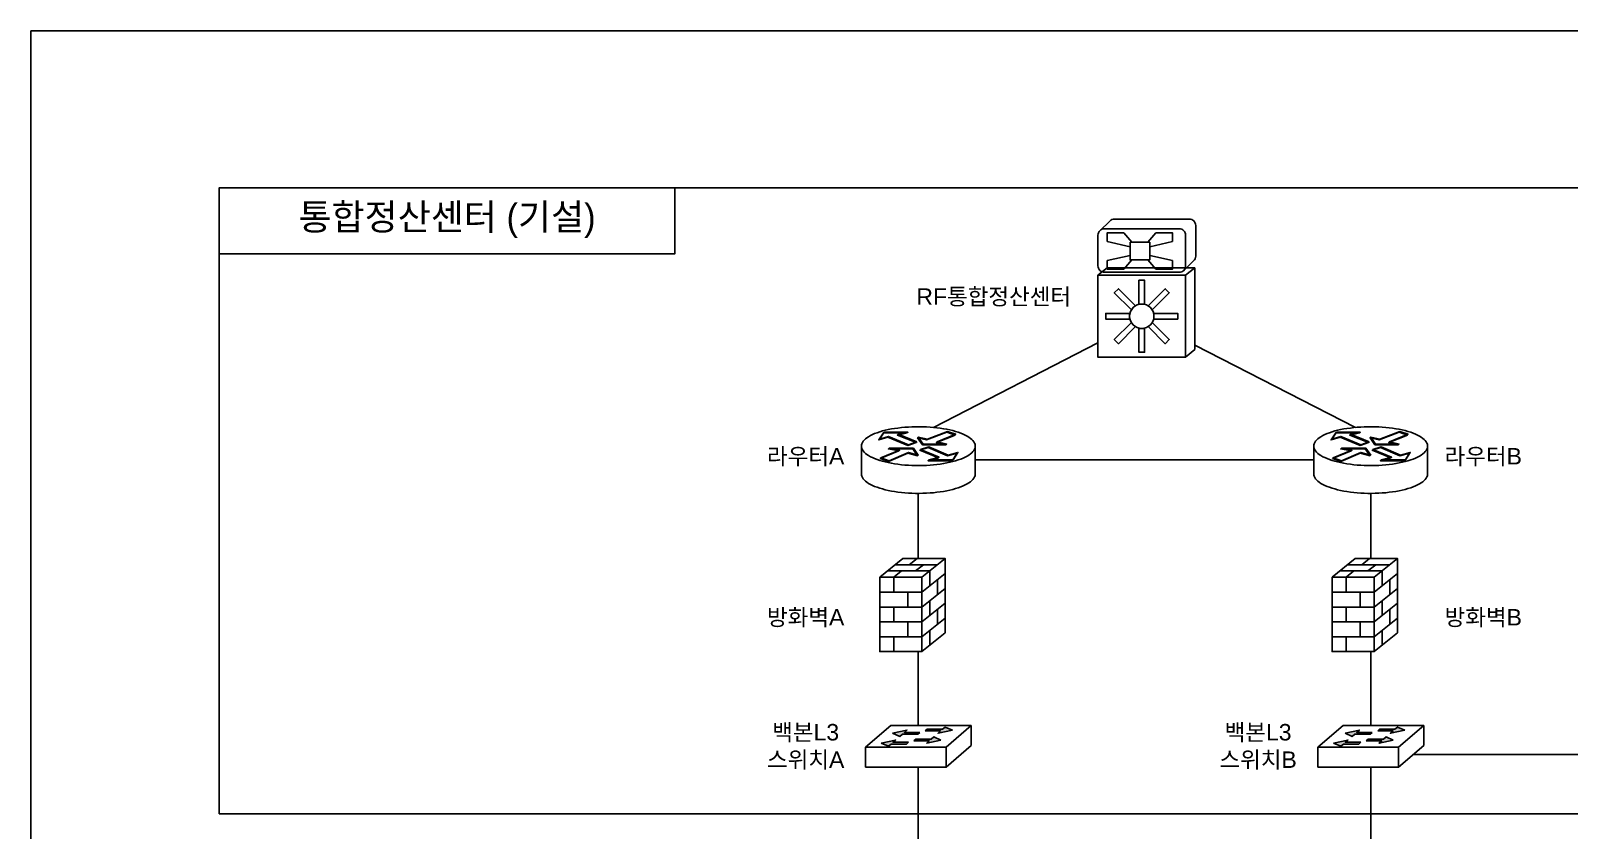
# Model space of a CAD drawing. Header units: millimetres. Extents: x 31 to 2374, y 557 to 2119.
# Drawn here: x 31 to 1431, y 1391 to 2119 of the extents above; entities that cross this region are included whole.
import ezdxf

# ---------------------------------------------------------------- set-up
doc = ezdxf.new("R2010")
doc.units = ezdxf.units.MM
doc.header["$LTSCALE"] = 10
for name, color, linetype in [('TI-RAIL-GUID', 3, 'Continuous'), ('TT-SYMB', 4, 'Continuous'), ('TT-TEXT', 3, 'Continuous'), ('TX-PAPR', 2, 'Continuous')]:
    doc.layers.add(name, color=color, linetype=linetype)
doc.styles.get("Standard").update_dxf_attribs({"font": 'arial.ttf'})

msp = doc.modelspace()

# ---------------------------------------------------------------- hatches: boundary and pattern name
at = {"layer": 'TT-SYMB'}
for points in [[(860.8, 1483.3), (846.8, 1483.3), (845, 1481.7), (859, 1481.7), (856.7, 1479.7), (869.7, 1482.5), (863.1, 1485.3)], [(1272.6, 1483.3), (1258.6, 1483.3), (1256.9, 1481.7), (1270.9, 1481.7), (1268.5, 1479.7), (1281.5, 1482.5), (1275, 1485.3)], [(813.8, 1469.8), (827.8, 1469.8), (829.6, 1471.4), (815.6, 1471.4), (817.9, 1473.4), (804.9, 1470.6), (811.4, 1467.8)], [(824.2, 1478.9), (838.2, 1478.9), (840, 1480.4), (826, 1480.4), (828.3, 1482.5), (815.3, 1479.6), (821.9, 1476.8)], [(850.4, 1474.2), (836.4, 1474.2), (834.6, 1472.7), (848.6, 1472.7), (846.3, 1470.7), (859.3, 1473.5), (852.7, 1476.3)], [(1225.6, 1469.8), (1239.6, 1469.8), (1241.4, 1471.4), (1227.4, 1471.4), (1229.8, 1473.4), (1216.7, 1470.6), (1223.3, 1467.8)], [(1236, 1478.9), (1250, 1478.9), (1251.8, 1480.4), (1237.8, 1480.4), (1240.2, 1482.5), (1227.2, 1479.6), (1233.7, 1476.8)], [(1262.2, 1474.2), (1248.2, 1474.2), (1246.5, 1472.7), (1260.5, 1472.7), (1258.1, 1470.7), (1271.1, 1473.5), (1264.6, 1476.3)]]:
    msp.add_hatch(color=256, dxfattribs=at).paths.add_polyline_path(points)

# ---------------------------------------------------------------- linework, layer by layer
at = {"layer": 'TI-RAIL-GUID'}
for points in [[(202.1, 1406.3), (2202.1, 1406.3), (2202.1, 1976.3), (202.1, 1976.3)], [(202.1, 1916.3), (617.1, 1916.3), (617.1, 1976.3), (202.1, 1976.3)]]:
    msp.add_lwpolyline(points, close=True, dxfattribs=at)
at = {"layer": 'TI-RAIL-GUID', "flags": 128}
for points in [[(852.5, 1758.2), (1002.2, 1835.3)], [(1236.7, 1758.2), (1090.4, 1832.9)], [(890.5, 1728.5), (1198.6, 1728.5)], [(838.6, 1698.1), (838.6, 1638.7)], [(1250.5, 1698.1), (1250.5, 1638.7)], [(838.6, 1554), (838.6, 1486.7)], [(1250.5, 1554), (1250.5, 1486.7)], [(1533.4, 1513.7), (1533.4, 1460.3), (1289.2, 1460.3)], [(838.6, 1448.8), (838.6, 1345.4)], [(1250.5, 1448.8), (1250.5, 1345.4)]]:
    msp.add_lwpolyline(points, dxfattribs=at)
at = {"layer": 'TT-SYMB'}
for p, q in [((1003.9, 1937.3), (1013, 1946.1)), ((1033, 1926.8), (1025.7, 1935.4)), ((1047.6, 1926.8), (1054.9, 1935.4)), ((1031.4, 1922.7), (1010.7, 1927.4)), ((1049.3, 1922.7), (1070, 1927.4)), ((1031.4, 1914.7), (1010.7, 1910.1)), ((1033, 1910.7), (1025.7, 1902.1)), ((1047.6, 1910.7), (1054.9, 1902.1)), ((1049.3, 1914.7), (1070, 1910.1)), ((1089.5, 1910), (1080.3, 1901.1)), ((1002.2, 1896.7), (1010.6, 1903.6)), ((1010.6, 1903.6), (1090.4, 1903.6)), ((1082, 1896.7), (1090.4, 1903.6)), ((1090.4, 1903.6), (1090.4, 1829)), ((1082, 1822.1), (1090.4, 1829)), ((786.9, 1714.7), (786.8, 1715.8)), ((787.2, 1713.6), (786.9, 1714.7)), ((787.7, 1712.5), (787.2, 1713.6)), ((788.4, 1711.4), (787.7, 1712.5)), ((789.4, 1710.3), (788.4, 1711.4)), ((790.5, 1709.2), (789.4, 1710.3)), ((791.8, 1708.2), (790.5, 1709.2)), ((887.4, 1709.8), (886.1, 1708.7)), ((888.4, 1710.8), (887.4, 1709.8)), ((889.2, 1711.9), (888.4, 1710.8)), ((889.8, 1713), (889.2, 1711.9)), ((890.3, 1714.1), (889.8, 1713)), ((890.5, 1715.2), (890.3, 1714.1)), ((890.5, 1716.4), (890.5, 1715.2)), ((1198.7, 1714.7), (1198.6, 1715.8)), ((1199, 1713.6), (1198.7, 1714.7)), ((1199.6, 1712.5), (1199, 1713.6)), ((1200.3, 1711.4), (1199.6, 1712.5)), ((1201.2, 1710.3), (1200.3, 1711.4)), ((1202.3, 1709.2), (1201.2, 1710.3)), ((1203.7, 1708.2), (1202.3, 1709.2)), ((1299.2, 1709.8), (1298, 1708.7)), ((1300.2, 1710.8), (1299.2, 1709.8)), ((1301.1, 1711.9), (1300.2, 1710.8)), ((1301.7, 1713), (1301.1, 1711.9)), ((1302.1, 1714.1), (1301.7, 1713)), ((1302.3, 1715.2), (1302.1, 1714.1)), ((1302.3, 1716.4), (1302.3, 1715.2)), ((793.3, 1707.2), (791.8, 1708.2)), ((795, 1706.2), (793.3, 1707.2)), ((796.9, 1705.3), (795, 1706.2)), ((798.9, 1704.4), (796.9, 1705.3)), ((801.1, 1703.6), (798.9, 1704.4)), ((803.5, 1702.8), (801.1, 1703.6)), ((805.9, 1702.1), (803.5, 1702.8)), ((808.6, 1701.4), (805.9, 1702.1)), ((811.3, 1700.8), (808.6, 1701.4)), ((814.1, 1700.2), (811.3, 1700.8)), ((817.1, 1699.7), (814.1, 1700.2)), ((820.1, 1699.3), (817.1, 1699.7)), ((823.2, 1698.9), (820.1, 1699.3)), ((826.4, 1698.6), (823.2, 1698.9)), ((829.6, 1698.4), (826.4, 1698.6)), ((832.9, 1698.2), (829.6, 1698.4)), ((836.2, 1698.1), (832.9, 1698.2)), ((839.5, 1698.1), (836.2, 1698.1)), ((842.7, 1698.2), (839.5, 1698.1)), ((846, 1698.3), (842.7, 1698.2)), ((849.3, 1698.5), (846, 1698.3)), ((852.5, 1698.7), (849.3, 1698.5)), ((855.6, 1699.1), (852.5, 1698.7)), ((858.7, 1699.5), (855.6, 1699.1)), ((861.7, 1699.9), (858.7, 1699.5)), ((864.6, 1700.5), (861.7, 1699.9)), ((867.4, 1701.1), (864.6, 1700.5)), ((870, 1701.7), (867.4, 1701.1)), ((872.6, 1702.4), (870, 1701.7)), ((875, 1703.2), (872.6, 1702.4)), ((877.3, 1704), (875, 1703.2)), ((879.4, 1704.9), (877.3, 1704)), ((881.4, 1705.8), (879.4, 1704.9)), ((883.1, 1706.7), (881.4, 1705.8)), ((884.7, 1707.7), (883.1, 1706.7)), ((886.1, 1708.7), (884.7, 1707.7)), ((1205.2, 1707.2), (1203.7, 1708.2)), ((1206.9, 1706.2), (1205.2, 1707.2)), ((1208.7, 1705.3), (1206.9, 1706.2)), ((1210.8, 1704.4), (1208.7, 1705.3)), ((1213, 1703.6), (1210.8, 1704.4)), ((1215.3, 1702.8), (1213, 1703.6)), ((1217.8, 1702.1), (1215.3, 1702.8)), ((1220.4, 1701.4), (1217.8, 1702.1)), ((1223.1, 1700.8), (1220.4, 1701.4)), ((1226, 1700.2), (1223.1, 1700.8)), ((1228.9, 1699.7), (1226, 1700.2)), ((1232, 1699.3), (1228.9, 1699.7)), ((1235.1, 1698.9), (1232, 1699.3)), ((1238.3, 1698.6), (1235.1, 1698.9)), ((1241.5, 1698.4), (1238.3, 1698.6)), ((1244.7, 1698.2), (1241.5, 1698.4)), ((1248, 1698.1), (1244.7, 1698.2)), ((1251.3, 1698.1), (1248, 1698.1)), ((1254.6, 1698.2), (1251.3, 1698.1)), ((1257.9, 1698.3), (1254.6, 1698.2)), ((1261.1, 1698.5), (1257.9, 1698.3)), ((1264.3, 1698.7), (1261.1, 1698.5)), ((1267.4, 1699.1), (1264.3, 1698.7)), ((1270.5, 1699.5), (1267.4, 1699.1)), ((1273.5, 1699.9), (1270.5, 1699.5)), ((1276.4, 1700.5), (1273.5, 1699.9)), ((1279.2, 1701.1), (1276.4, 1700.5)), ((1281.9, 1701.7), (1279.2, 1701.1)), ((1284.4, 1702.4), (1281.9, 1701.7)), ((1286.9, 1703.2), (1284.4, 1702.4)), ((1289.1, 1704), (1286.9, 1703.2)), ((1291.3, 1704.9), (1289.1, 1704)), ((1293.2, 1705.8), (1291.3, 1704.9)), ((1295, 1706.7), (1293.2, 1705.8)), ((1296.6, 1707.7), (1295, 1706.7)), ((1298, 1708.7), (1296.6, 1707.7)), ((829.6, 1471.4), (827.8, 1469.8)), ((834.6, 1472.7), (836.4, 1474.2)), ((840, 1480.4), (838.2, 1478.9)), ((845, 1481.7), (846.8, 1483.3)), ((1241.4, 1471.4), (1239.6, 1469.8)), ((1246.5, 1472.7), (1248.2, 1474.2)), ((1251.8, 1480.4), (1250, 1478.9)), ((1256.9, 1481.7), (1258.6, 1483.3))]:
    msp.add_line(p, q, dxfattribs=at)
msp.add_lwpolyline([(1013, 1946.1, -0.198912), (1017.2, 1947.8), (1085.3, 1947.8, -0.414214), (1091.2, 1942), (1091.2, 1914.1, -0.208668), (1089.3, 1909.8)], format="xyb", dxfattribs=at)
msp.add_lwpolyline([(1008, 1939), (1076.2, 1939, -0.414214), (1082, 1933.2), (1082, 1905.3, -0.414214), (1076.2, 1899.4), (1008, 1899.4, -0.414214), (1002.2, 1905.3), (1002.2, 1933.2, -0.414214)], format="xyb", close=True, dxfattribs=at)
for points in [[(1010.7, 1927.4), (1010.7, 1935.4), (1025.7, 1935.4)], [(1070, 1927.4), (1070, 1935.4), (1054.9, 1935.4)], [(1010.7, 1910.1), (1010.7, 1902.1), (1025.7, 1902.1)], [(1070, 1910.1), (1070, 1902.1), (1054.9, 1902.1)], [(786.8, 1741.1), (786.9, 1742.2), (787.2, 1743.3), (787.7, 1744.5), (788.4, 1745.6), (789.4, 1746.6), (790.5, 1747.7), (791.8, 1748.7), (793.3, 1749.7), (795, 1750.7), (796.9, 1751.6), (798.9, 1752.5), (801.1, 1753.3), (803.5, 1754.1), (805.9, 1754.9), (808.6, 1755.5), (811.3, 1756.2), (814.1, 1756.7), (817.1, 1757.2), (820.1, 1757.6), (823.2, 1758), (826.4, 1758.3), (829.6, 1758.5), (832.9, 1758.7), (836.2, 1758.8), (839.5, 1758.8), (842.7, 1758.8), (846, 1758.6), (849.3, 1758.4), (852.5, 1758.2), (855.6, 1757.8), (858.7, 1757.4), (861.7, 1757), (864.6, 1756.4), (867.4, 1755.9), (870, 1755.2), (872.6, 1754.5), (875, 1753.7), (877.3, 1752.9), (879.4, 1752.1), (881.4, 1751.1), (883.1, 1750.2), (884.7, 1749.2), (886.1, 1748.2), (887.4, 1747.2), (888.4, 1746.1), (889.2, 1745), (889.8, 1743.9), (890.3, 1742.8), (890.5, 1741.7), (890.5, 1740.5), (890.3, 1739.4), (889.8, 1738.3), (889.2, 1737.2), (888.4, 1736.1), (887.4, 1735.1), (886.1, 1734), (884.7, 1733), (883.1, 1732), (881.4, 1731.1), (879.4, 1730.2), (877.3, 1729.3), (875, 1728.5), (872.6, 1727.7), (870, 1727), (867.4, 1726.4), (864.6, 1725.8), (861.7, 1725.2), (858.7, 1724.8), (855.6, 1724.4), (852.5, 1724), (849.3, 1723.8), (846, 1723.6), (842.7, 1723.5), (839.5, 1723.4), (836.2, 1723.4), (832.9, 1723.5), (829.6, 1723.7), (826.4, 1723.9), (823.2, 1724.2), (820.1, 1724.6), (817.1, 1725), (814.1, 1725.5), (811.3, 1726.1), (808.6, 1726.7), (805.9, 1727.4), (803.5, 1728.1), (801.1, 1728.9), (798.9, 1729.7), (796.9, 1730.6), (795, 1731.5), (793.3, 1732.5), (791.8, 1733.5), (790.5, 1734.5), (789.4, 1735.6), (788.4, 1736.7), (787.7, 1737.8), (787.2, 1738.9), (786.9, 1740), (786.8, 1741.1)], [(836.7, 1744.3), (829.2, 1741.7), (810.8, 1749.3), (802.6, 1746.8), (807, 1753.1), (828.5, 1753.1), (819.7, 1751.2), (836.7, 1744.3), (836.7, 1744.3)], [(836.7, 1744.3), (829.2, 1741.7), (810.8, 1749.3), (802.6, 1746.8), (807, 1753.1), (828.5, 1753.1), (819.7, 1751.2), (836.7, 1744.3), (836.7, 1744.3)], [(837.4, 1744.9), (829.8, 1742.4), (811.4, 1750), (803.2, 1747.4), (807.6, 1753.8), (829.2, 1753.8), (820.3, 1751.9), (837.4, 1744.9), (837.4, 1744.9)], [(837.4, 1744.9), (829.8, 1742.4), (811.4, 1750), (803.2, 1747.4), (807.6, 1753.8), (829.2, 1753.8), (820.3, 1751.9), (837.4, 1744.9), (837.4, 1744.9)], [(872.2, 1751.2), (864.6, 1753.8), (846.2, 1746.8), (838, 1748.7), (842.4, 1742.4), (863.9, 1742.4), (855.1, 1744.3), (872.2, 1751.2), (872.2, 1751.2)], [(872.2, 1751.2), (864.6, 1753.8), (846.2, 1746.8), (838, 1748.7), (842.4, 1742.4), (863.9, 1742.4), (855.1, 1744.3), (872.2, 1751.2), (872.2, 1751.2)], [(872.8, 1751.9), (865.2, 1754.4), (846.9, 1747.4), (838.6, 1749.3), (843.1, 1743), (864.6, 1743), (855.7, 1744.9), (872.8, 1751.9), (872.8, 1751.9)], [(872.8, 1751.9), (865.2, 1754.4), (846.9, 1747.4), (838.6, 1749.3), (843.1, 1743), (864.6, 1743), (855.7, 1744.9), (872.8, 1751.9), (872.8, 1751.9)], [(1198.6, 1741.1), (1198.7, 1742.2), (1199, 1743.3), (1199.6, 1744.5), (1200.3, 1745.6), (1201.2, 1746.6), (1202.3, 1747.7), (1203.7, 1748.7), (1205.2, 1749.7), (1206.9, 1750.7), (1208.7, 1751.6), (1210.8, 1752.5), (1213, 1753.3), (1215.3, 1754.1), (1217.8, 1754.9), (1220.4, 1755.5), (1223.1, 1756.2), (1226, 1756.7), (1228.9, 1757.2), (1232, 1757.6), (1235.1, 1758), (1238.3, 1758.3), (1241.5, 1758.5), (1244.7, 1758.7), (1248, 1758.8), (1251.3, 1758.8), (1254.6, 1758.8), (1257.9, 1758.6), (1261.1, 1758.4), (1264.3, 1758.2), (1267.4, 1757.8), (1270.5, 1757.4), (1273.5, 1757), (1276.4, 1756.4), (1279.2, 1755.9), (1281.9, 1755.2), (1284.4, 1754.5), (1286.9, 1753.7), (1289.1, 1752.9), (1291.3, 1752.1), (1293.2, 1751.1), (1295, 1750.2), (1296.6, 1749.2), (1298, 1748.2), (1299.2, 1747.2), (1300.2, 1746.1), (1301.1, 1745), (1301.7, 1743.9), (1302.1, 1742.8), (1302.3, 1741.7), (1302.3, 1740.5), (1302.1, 1739.4), (1301.7, 1738.3), (1301.1, 1737.2), (1300.2, 1736.1), (1299.2, 1735.1), (1298, 1734), (1296.6, 1733), (1295, 1732), (1293.2, 1731.1), (1291.3, 1730.2), (1289.1, 1729.3), (1286.9, 1728.5), (1284.4, 1727.7), (1281.9, 1727), (1279.2, 1726.4), (1276.4, 1725.8), (1273.5, 1725.2), (1270.5, 1724.8), (1267.4, 1724.4), (1264.3, 1724), (1261.1, 1723.8), (1257.9, 1723.6), (1254.6, 1723.5), (1251.3, 1723.4), (1248, 1723.4), (1244.7, 1723.5), (1241.5, 1723.7), (1238.3, 1723.9), (1235.1, 1724.2), (1232, 1724.6), (1228.9, 1725), (1226, 1725.5), (1223.1, 1726.1), (1220.4, 1726.7), (1217.8, 1727.4), (1215.3, 1728.1), (1213, 1728.9), (1210.8, 1729.7), (1208.7, 1730.6), (1206.9, 1731.5), (1205.2, 1732.5), (1203.7, 1733.5), (1202.3, 1734.5), (1201.2, 1735.6), (1200.3, 1736.7), (1199.6, 1737.8), (1199, 1738.9), (1198.7, 1740), (1198.6, 1741.1)], [(1248.6, 1744.3), (1241, 1741.7), (1222.7, 1749.3), (1214.4, 1746.8), (1218.9, 1753.1), (1240.4, 1753.1), (1231.5, 1751.2), (1248.6, 1744.3), (1248.6, 1744.3)], [(1248.6, 1744.3), (1241, 1741.7), (1222.7, 1749.3), (1214.4, 1746.8), (1218.9, 1753.1), (1240.4, 1753.1), (1231.5, 1751.2), (1248.6, 1744.3), (1248.6, 1744.3)], [(1249.2, 1744.9), (1241.6, 1742.4), (1223.3, 1750), (1215.1, 1747.4), (1219.5, 1753.8), (1241, 1753.8), (1232.1, 1751.9), (1249.2, 1744.9), (1249.2, 1744.9)], [(1249.2, 1744.9), (1241.6, 1742.4), (1223.3, 1750), (1215.1, 1747.4), (1219.5, 1753.8), (1241, 1753.8), (1232.1, 1751.9), (1249.2, 1744.9), (1249.2, 1744.9)], [(1284, 1751.2), (1276.4, 1753.8), (1258.1, 1746.8), (1249.9, 1748.7), (1254.3, 1742.4), (1275.8, 1742.4), (1266.9, 1744.3), (1284, 1751.2), (1284, 1751.2)], [(1284, 1751.2), (1276.4, 1753.8), (1258.1, 1746.8), (1249.9, 1748.7), (1254.3, 1742.4), (1275.8, 1742.4), (1266.9, 1744.3), (1284, 1751.2), (1284, 1751.2)], [(1284.6, 1751.9), (1277.1, 1754.4), (1258.7, 1747.4), (1250.5, 1749.3), (1254.9, 1743), (1276.4, 1743), (1267.6, 1744.9), (1284.6, 1751.9), (1284.6, 1751.9)], [(1284.6, 1751.9), (1277.1, 1754.4), (1258.7, 1747.4), (1250.5, 1749.3), (1254.9, 1743), (1276.4, 1743), (1267.6, 1744.9), (1284.6, 1751.9), (1284.6, 1751.9)], [(786.8, 1741.1), (786.8, 1715.8)], [(803.9, 1729.7), (811.4, 1727.2), (829.2, 1734.8), (838, 1732.3), (833.6, 1738.6), (811.4, 1738.6), (820.9, 1736.7), (803.9, 1729.7), (803.9, 1729.7)], [(803.9, 1729.7), (811.4, 1727.2), (829.2, 1734.8), (838, 1732.3), (833.6, 1738.6), (811.4, 1738.6), (820.9, 1736.7), (803.9, 1729.7), (803.9, 1729.7)], [(804.5, 1730.4), (812.1, 1727.8), (829.8, 1735.4), (838.6, 1732.9), (834.2, 1739.2), (812.1, 1739.2), (821.6, 1737.3), (804.5, 1730.4), (804.5, 1730.4)], [(804.5, 1730.4), (812.1, 1727.8), (829.8, 1735.4), (838.6, 1732.9), (834.2, 1739.2), (812.1, 1739.2), (821.6, 1737.3), (804.5, 1730.4), (804.5, 1730.4)], [(839.9, 1737.3), (847.5, 1739.8), (865.2, 1732.3), (874.1, 1734.8), (869.6, 1727.8), (847.5, 1727.8), (857, 1730.4), (839.9, 1737.3), (839.9, 1737.3)], [(839.9, 1737.3), (847.5, 1739.8), (865.2, 1732.3), (874.1, 1734.8), (869.6, 1727.8), (847.5, 1727.8), (857, 1730.4), (839.9, 1737.3), (839.9, 1737.3)], [(840.5, 1737.9), (848.1, 1740.5), (865.8, 1732.9), (874.7, 1735.4), (870.3, 1728.5), (848.1, 1728.5), (857.6, 1731), (840.5, 1737.9), (840.5, 1737.9)], [(840.5, 1737.9), (848.1, 1740.5), (865.8, 1732.9), (874.7, 1735.4), (870.3, 1728.5), (848.1, 1728.5), (857.6, 1731), (840.5, 1737.9), (840.5, 1737.9)], [(890.5, 1741.1), (890.5, 1715.8)], [(1198.6, 1741.1), (1198.6, 1715.8)], [(1215.7, 1729.7), (1223.3, 1727.2), (1241, 1734.8), (1249.9, 1732.3), (1245.4, 1738.6), (1223.3, 1738.6), (1232.8, 1736.7), (1215.7, 1729.7), (1215.7, 1729.7)], [(1215.7, 1729.7), (1223.3, 1727.2), (1241, 1734.8), (1249.9, 1732.3), (1245.4, 1738.6), (1223.3, 1738.6), (1232.8, 1736.7), (1215.7, 1729.7), (1215.7, 1729.7)], [(1216.3, 1730.4), (1223.9, 1727.8), (1241.6, 1735.4), (1250.5, 1732.9), (1246.1, 1739.2), (1223.9, 1739.2), (1233.4, 1737.3), (1216.3, 1730.4), (1216.3, 1730.4)], [(1216.3, 1730.4), (1223.9, 1727.8), (1241.6, 1735.4), (1250.5, 1732.9), (1246.1, 1739.2), (1223.9, 1739.2), (1233.4, 1737.3), (1216.3, 1730.4), (1216.3, 1730.4)], [(1251.8, 1737.3), (1259.3, 1739.8), (1277.1, 1732.3), (1285.9, 1734.8), (1281.5, 1727.8), (1259.3, 1727.8), (1268.8, 1730.4), (1251.8, 1737.3), (1251.8, 1737.3)], [(1251.8, 1737.3), (1259.3, 1739.8), (1277.1, 1732.3), (1285.9, 1734.8), (1281.5, 1727.8), (1259.3, 1727.8), (1268.8, 1730.4), (1251.8, 1737.3), (1251.8, 1737.3)], [(1252.4, 1737.9), (1260, 1740.5), (1277.7, 1732.9), (1286.5, 1735.4), (1282.1, 1728.5), (1260, 1728.5), (1269.5, 1731), (1252.4, 1737.9), (1252.4, 1737.9)], [(1252.4, 1737.9), (1260, 1740.5), (1277.7, 1732.9), (1286.5, 1735.4), (1282.1, 1728.5), (1260, 1728.5), (1269.5, 1731), (1252.4, 1737.9), (1252.4, 1737.9)], [(1302.3, 1741.1), (1302.3, 1715.8)], [(824.7, 1638.7), (863.2, 1638.7), (863.2, 1571)], [(1236.5, 1638.7), (1275, 1638.7), (1275, 1571)]]:
    msp.add_lwpolyline(points, dxfattribs=at)
for points in [[(1031.4, 1926.8), (1049.3, 1926.8), (1049.3, 1910.7), (1031.4, 1910.7)], [(1002.2, 1896.7), (1082, 1896.7), (1082, 1822.1), (1002.2, 1822.1)], [(1039.5, 1870.5), (1044.7, 1870.5), (1044.7, 1892.2), (1039.5, 1892.2)], [(1032.4, 1865.4), (1036.1, 1869.1), (1020.8, 1884.4), (1017.1, 1880.7)], [(1051.8, 1865.4), (1048.1, 1869.1), (1063.4, 1884.4), (1067.1, 1880.7)], [(1031, 1856.8), (1031, 1862), (1009.3, 1862), (1009.3, 1856.8)], [(1032.4, 1853.4), (1036.1, 1849.7), (1020.8, 1834.4), (1017.1, 1838.1)], [(1051.8, 1853.4), (1048.1, 1849.7), (1063.4, 1834.4), (1067.1, 1838.1)], [(1053.2, 1856.8), (1053.2, 1862), (1074.9, 1862), (1074.9, 1856.8)], [(1039.5, 1848.3), (1044.7, 1848.3), (1044.7, 1826.6), (1039.5, 1826.6)], [(803.5, 1621.7), (842, 1621.7), (842, 1554), (803.5, 1554)], [(1215.3, 1621.7), (1253.8, 1621.7), (1253.8, 1554), (1215.3, 1554)], [(790.7, 1466.9), (864.1, 1466.9), (864.1, 1448.8), (790.7, 1448.8)], [(1202.5, 1466.9), (1275.9, 1466.9), (1275.9, 1448.8), (1202.5, 1448.8)]]:
    msp.add_lwpolyline(points, close=True, dxfattribs=at)
at = {"layer": 'TT-SYMB', "flags": 128}
for points in [[(803.5, 1621.7), (824.7, 1638.7)], [(810.5, 1627.4), (849, 1627.4)], [(816.3, 1621.7), (823.4, 1627.4)], [(817.6, 1633), (856.1, 1633)], [(830.4, 1633), (837.5, 1638.7)], [(836.2, 1627.4), (843.3, 1633)], [(842, 1621.7), (863.2, 1638.7)], [(842, 1608.1), (863.2, 1625.1)], [(849, 1627.4), (849, 1613.8)], [(1215.3, 1621.7), (1236.5, 1638.7)], [(1222.4, 1627.4), (1260.9, 1627.4)], [(1228.1, 1621.7), (1235.2, 1627.4)], [(1229.4, 1633), (1267.9, 1633)], [(1242.3, 1633), (1249.3, 1638.7)], [(1248, 1627.4), (1255.1, 1633)], [(1253.8, 1621.7), (1275, 1638.7)], [(1253.8, 1608.1), (1275, 1625.1)], [(1260.9, 1627.4), (1260.9, 1613.8)], [(816.3, 1621.7), (816.3, 1608.1)], [(842, 1594.6), (863.2, 1611.6)], [(856.1, 1619.5), (856.1, 1605.9)], [(1228.1, 1621.7), (1228.1, 1608.1)], [(1253.8, 1594.6), (1275, 1611.6)], [(1267.9, 1619.5), (1267.9, 1605.9)], [(803.5, 1608.1), (842, 1608.1)], [(829.1, 1608.1), (829.1, 1594.6)], [(842, 1581), (863.2, 1598.1)], [(849, 1600.3), (849, 1586.7)], [(1215.3, 1608.1), (1253.8, 1608.1)], [(1241, 1608.1), (1241, 1594.6)], [(1253.8, 1581), (1275, 1598.1)], [(1260.9, 1600.3), (1260.9, 1586.7)], [(803.5, 1594.6), (842, 1594.6)], [(816.3, 1594.6), (816.3, 1581)], [(842, 1567.5), (863.2, 1584.5)], [(856.1, 1592.4), (856.1, 1578.8)], [(1215.3, 1594.6), (1253.8, 1594.6)], [(1228.1, 1594.6), (1228.1, 1581)], [(1253.8, 1567.5), (1275, 1584.5)], [(1267.9, 1592.4), (1267.9, 1578.8)], [(803.5, 1581), (842, 1581)], [(829.1, 1581), (829.1, 1567.5)], [(842, 1554), (863.2, 1571)], [(849, 1573.2), (849, 1559.6)], [(1215.3, 1581), (1253.8, 1581)], [(1241, 1581), (1241, 1567.5)], [(1253.8, 1554), (1275, 1571)], [(1260.9, 1573.2), (1260.9, 1559.6)], [(803.5, 1567.5), (842, 1567.5)], [(816.3, 1567.5), (816.3, 1554)], [(1215.3, 1567.5), (1253.8, 1567.5)], [(1228.1, 1567.5), (1228.1, 1554)], [(790.7, 1466.9), (813.6, 1486.7)], [(886.9, 1486.7), (813.6, 1486.7)], [(869.7, 1482.5), (863.1, 1485.3), (860.8, 1483.3)], [(864.1, 1466.9), (886.9, 1486.7)], [(886.9, 1468.6), (886.9, 1486.7)], [(1202.5, 1466.9), (1225.4, 1486.7)], [(1298.8, 1486.7), (1225.4, 1486.7)], [(1281.5, 1482.5), (1275, 1485.3), (1272.6, 1483.3)], [(1275.9, 1466.9), (1298.8, 1486.7)], [(1298.8, 1468.6), (1298.8, 1486.7)], [(804.9, 1470.6), (817.9, 1473.4), (815.6, 1471.4), (829.6, 1471.4)], [(815.3, 1479.6), (828.3, 1482.5), (826, 1480.4), (840, 1480.4)], [(815.3, 1479.6), (821.9, 1476.8), (824.2, 1478.9)], [(838.2, 1478.9), (824.2, 1478.9)], [(859.3, 1473.5), (846.3, 1470.7), (848.6, 1472.7), (834.6, 1472.7)], [(836.4, 1474.2), (850.4, 1474.2)], [(869.7, 1482.5), (856.7, 1479.7), (859, 1481.7), (845, 1481.7)], [(846.8, 1483.3), (860.8, 1483.3)], [(859.3, 1473.5), (852.7, 1476.3), (850.4, 1474.2)], [(1216.7, 1470.6), (1229.8, 1473.4), (1227.4, 1471.4), (1241.4, 1471.4)], [(1227.2, 1479.6), (1240.2, 1482.5), (1237.8, 1480.4), (1251.8, 1480.4)], [(1227.2, 1479.6), (1233.7, 1476.8), (1236, 1478.9)], [(1250, 1478.9), (1236, 1478.9)], [(1271.1, 1473.5), (1258.1, 1470.7), (1260.5, 1472.7), (1246.5, 1472.7)], [(1248.2, 1474.2), (1262.2, 1474.2)], [(1281.5, 1482.5), (1268.5, 1479.7), (1270.9, 1481.7), (1256.9, 1481.7)], [(1258.6, 1483.3), (1272.6, 1483.3)], [(1271.1, 1473.5), (1264.6, 1476.3), (1262.2, 1474.2)], [(804.9, 1470.6), (811.4, 1467.8), (813.8, 1469.8)], [(827.8, 1469.8), (813.8, 1469.8)], [(864.1, 1448.8), (886.9, 1468.6)], [(1216.7, 1470.6), (1223.3, 1467.8), (1225.6, 1469.8)], [(1239.6, 1469.8), (1225.6, 1469.8)], [(1275.9, 1448.8), (1298.8, 1468.6)]]:
    msp.add_lwpolyline(points, dxfattribs=at)
at = {"layer": 'TT-SYMB'}
msp.add_circle((1042.1, 1859.4), 11.1, dxfattribs=at)
at = {"layer": 'TX-PAPR'}
msp.add_lwpolyline([(30.6, 2119.3), (2373.6, 2119.3), (2373.6, 557.1), (30.6, 557.1)], close=True, dxfattribs=at)

# ---------------------------------------------------------------- texts
at = {"layer": 'TI-RAIL-GUID', "insert": (409.6, 1946.3), "char_height": 24, "width": 415, "attachment_point": 5}
msp.add_mtext('{\\fGulim|b0|i0|c129|p50;통합정산센터 (기설)}', dxfattribs=at)
at = {"layer": 'TT-TEXT', "char_height": 15, "width": 160, "attachment_point": 5}
for s, insert in [('RF통합정산센터', (907.3, 1876.5)), ('라우터A', (736.1, 1731.1)), ('라우터B', (1353, 1731.1)), ('방화벽A', (736.1, 1584.5)), ('방화벽B', (1353, 1584.5)), ('백본L3\\P스위치A', (736.1, 1467.3)), ('백본L3\\P스위치B', (1148, 1467.3))]:
    msp.add_mtext(s, dxfattribs=dict(at, insert=insert))

doc.saveas('drawing.dxf')
